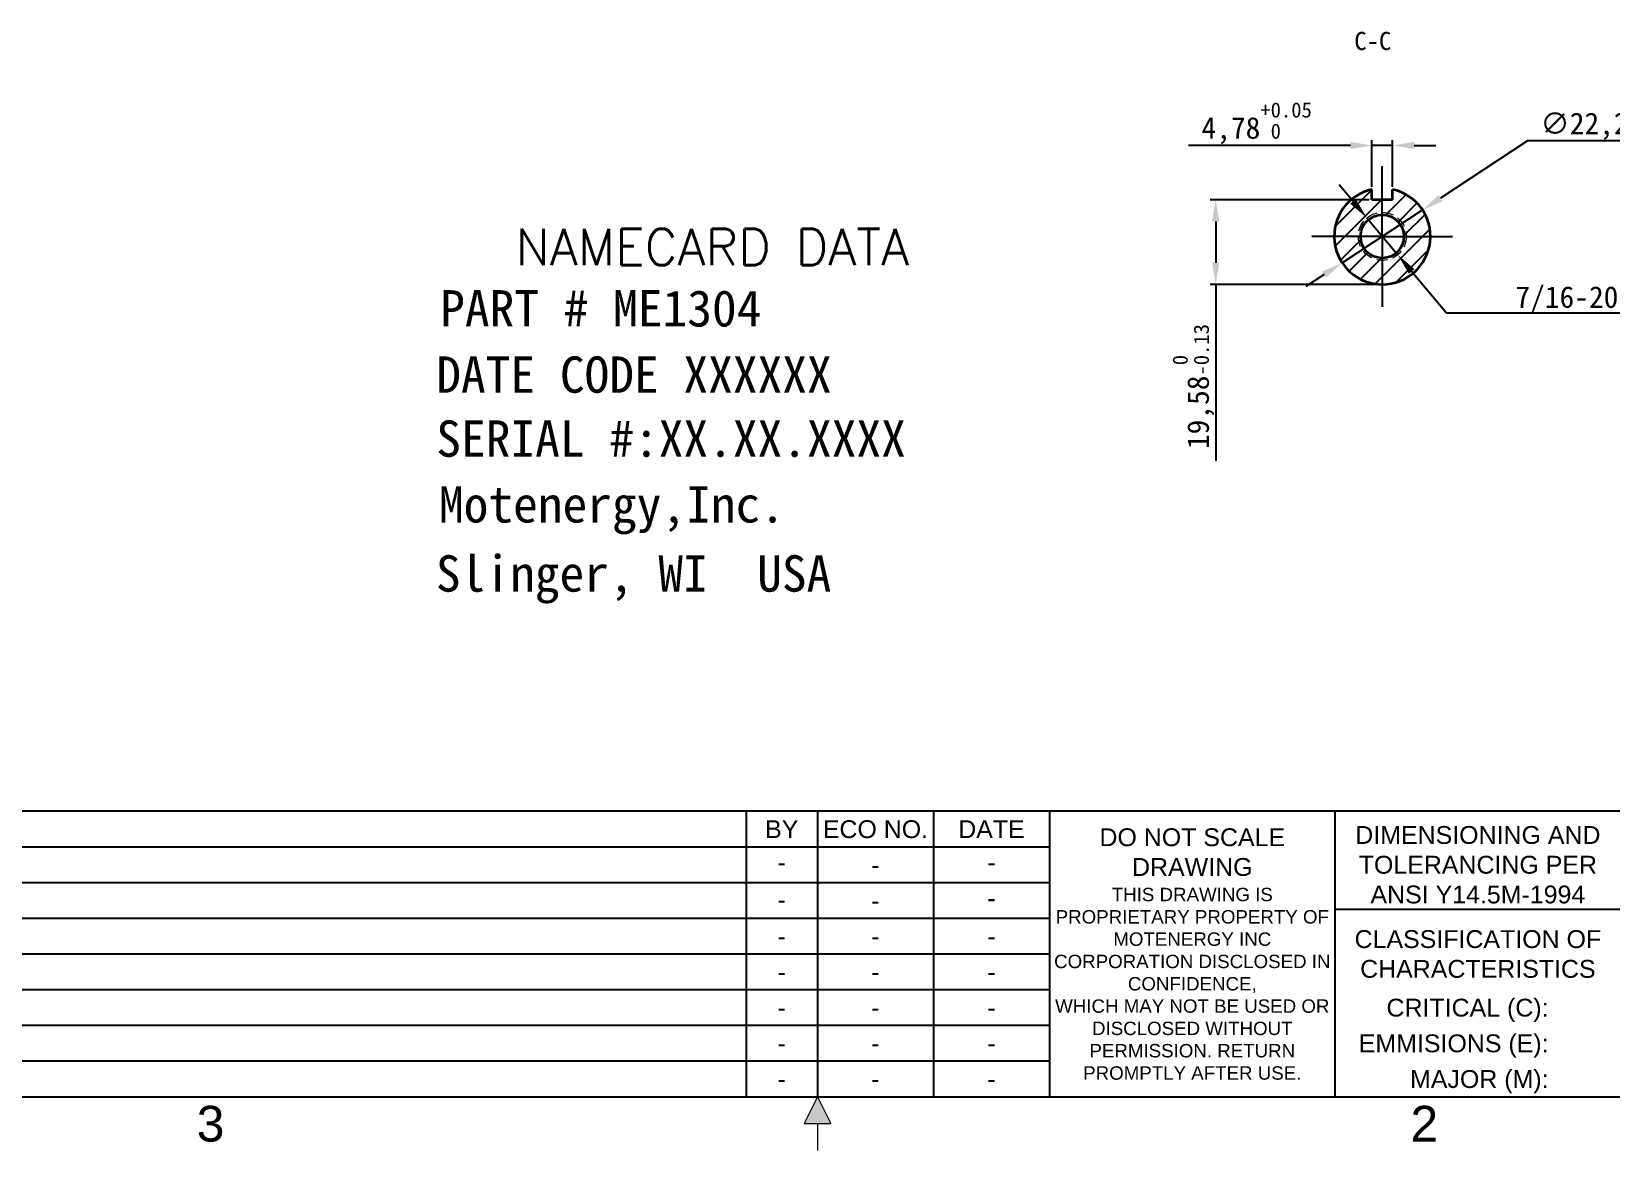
# Model space of a CAD drawing. Header units: millimetres. Extents: x 6723 to 7845, y -14463 to -13737.
# Drawn here: x 7102.4 to 7467.4, y -14463.3 to -14204.5 of the extents above; entities that cross this region are included whole.
import ezdxf
from ezdxf.enums import TextEntityAlignment as Align

# ---------------------------------------------------------------- set-up
doc = ezdxf.new("R2010")
doc.units = ezdxf.units.MM
for name, pattern in [('CENTER', [2, 1.25, -0.25, 0.25, -0.25]), ('CENTER2', [28.575, 19.05, -3.175, 3.175, -3.175]), ('HIDDEN', [0.375, 0.25, -0.125]), ('HIDDEN2', [4.7625, 3.175, -1.5875])]:
    doc.linetypes.add(name, pattern=pattern)
for name, color, linetype, lineweight in [('AM_0', 7, 'Continuous', 60), ('BTITLE', 60, 'Continuous', 20), ('DIM', 4, 'Continuous', 13), ('D细虚线', 61, 'HIDDEN2', 13), ('NOTES', 60, 'Continuous', 20), ('OBJECT', 7, 'Continuous', 35)]:
    doc.layers.add(name, color=color, linetype=linetype, lineweight=lineweight)
doc.layers.add('AM_BOR', color=5, linetype='Continuous')
doc.layers.add('CENTER', color=1, linetype='CENTER')
doc.styles.add('ARIAL', font='ARIAL.TTF')
doc.dimstyles.new('ISO-25$0', dxfattribs={"dimtxt": 5, "dimasz": 5, "dimexe": 1.25, "dimexo": 0.625, "dimtad": 1, "dimtxsty": 'Standard', "dimcen": 2.5, "dimadec": 0, "dimazin": 0, "dimtfac": 1, "dimtmove": 0, "dimatfit": 3, "dimfxl": 1.25, "dimarcsym": 0})
doc.dimstyles.new('ISO-25$3', dxfattribs={"dimtxt": 5, "dimasz": 5, "dimexe": 1.25, "dimexo": 0.625, "dimtad": 1, "dimtoh": 1, "dimtxsty": 'Standard', "dimcen": 2.5, "dimadec": 4, "dimazin": 0, "dimtm": 0.005, "dimtfac": 0.6, "dimtmove": 0, "dimatfit": 3, "dimfxl": 1.25, "dimarcsym": 0})

# ---------------------------------------------------------------- blocks, each defined once
blk = doc.blocks.new('SIZE 5')
at = {"layer": 'AM_BOR', "lineweight": 20}
blk.add_hatch(color=256, dxfattribs=at).paths.add_polyline_path([(429.41875, 4.7625), (434.18125, 4.7625), (431.8, 9.525)])
at = {"layer": 'AM_BOR'}
blk.add_line((9.525, 9.525), (854.075, 9.525), dxfattribs=at)
at = {"layer": 'AM_BOR', "lineweight": 20}
for p, q in [((431.8, 9.525), (429.41875, 4.7625)), ((431.8, 9.525), (434.18125, 4.7625)), ((429.41875, 4.7625), (434.18125, 4.7625)), ((431.8, 4.7625), (431.8, 0))]:
    blk.add_line(p, q, dxfattribs=at)
at = {"layer": 'AM_BOR', "color": 1, "lineweight": 15, "style": 'ARIAL'}
for s, p in [('3', (323.85, 4.7625)), ('2', (539.75, 4.7625))]:
    blk.add_text(s, height=6.35, dxfattribs=at).set_placement(p, align=Align.MIDDLE_CENTER)
blk = doc.blocks.new('*D56')
at = {"layer": 'Defpoints', "color": 0}
for p in [(7412.3, -14243.41), (7376.17, -14262.99), (7414.69, -14262.99)]:
    blk.add_point(p, dxfattribs=at)
at = {"layer": 'DIM', "color": 0, "lineweight": -2}
for p, q in [((7411.68, -14243.41), (7374.92, -14243.41)), ((7376.17, -14248.41), (7376.17, -14257.99)), ((7414.07, -14262.99), (7374.92, -14262.99)), ((7376.17, -14262.99), (7376.17, -14303.78))]:
    blk.add_line(p, q, dxfattribs=at)
at = {"layer": 'DIM', "color": 0}
for points in [[(7375.33, -14248.41), (7377, -14248.41), (7376.17, -14243.41)], [(7375.33, -14257.99), (7377, -14257.99), (7376.17, -14262.99)]]:
    blk.add_solid(points, dxfattribs=at)
at = {"layer": 'DIM', "color": 0, "insert": (7371.04, -14286.61), "char_height": 5, "attachment_point": 5, "rotation": 90}
blk.add_mtext('19,58{\\H0.7x;\\S 0^ -0.13;}', dxfattribs=at)
blk = doc.blocks.new('*D57')
at = {"layer": 'Defpoints', "color": 0}
for p in [(7411.13, -14247.62), (7418.26, -14256.14)]:
    blk.add_point(p, dxfattribs=at)
at = {"layer": 'DIM', "color": 0, "lineweight": -2}
for p, q in [((7407.92, -14243.79), (7404.7, -14239.95)), ((7411.13, -14247.62), (7418.26, -14256.14)), ((7429.57, -14269.65), (7421.47, -14259.97)), ((7502.2, -14269.65), (7429.57, -14269.65))]:
    blk.add_line(p, q, dxfattribs=at)
at = {"layer": 'DIM', "color": 0}
for points in [[(7408.55, -14243.25), (7407.28, -14244.32), (7411.13, -14247.62)], [(7422.11, -14259.44), (7420.83, -14260.51), (7418.26, -14256.14)]]:
    blk.add_solid(points, dxfattribs=at)
at = {"layer": 'DIM', "color": 0, "insert": (7469.28, -14266.52), "char_height": 5, "attachment_point": 5}
blk.add_mtext('7/16-20 UNF-2B', dxfattribs=at)
blk = doc.blocks.new('*D58')
at = {"layer": 'Defpoints', "color": 0}
for p in [(7412.3, -14230.86), (7412.3, -14241.02), (7417.08, -14241.02)]:
    blk.add_point(p, dxfattribs=at)
at = {"layer": 'DIM', "color": 0, "lineweight": -2}
for p, q in [((7407.3, -14230.86), (7369.85, -14230.86)), ((7412.3, -14240.4), (7412.3, -14229.61)), ((7417.08, -14230.86), (7412.3, -14230.86)), ((7417.08, -14240.4), (7417.08, -14229.61)), ((7422.08, -14230.86), (7427.08, -14230.86))]:
    blk.add_line(p, q, dxfattribs=at)
at = {"layer": 'DIM', "color": 0}
for points in [[(7407.3, -14230.03), (7407.3, -14231.69), (7412.3, -14230.86)], [(7422.08, -14230.03), (7422.08, -14231.69), (7417.08, -14230.86)]]:
    blk.add_solid(points, dxfattribs=at)
at = {"layer": 'DIM', "color": 0, "insert": (7385.64, -14225.74), "char_height": 5, "attachment_point": 5}
blk.add_mtext('4,78{\\H0.7x;\\S+0.05^  0;}', dxfattribs=at)
blk = doc.blocks.new('*D59')
at = {"layer": 'Defpoints', "color": 0}
for p in [(7423.99, -14245.78), (7405.4, -14257.98)]:
    blk.add_point(p, dxfattribs=at)
at = {"layer": 'DIM', "color": 0, "lineweight": -2}
for p, q in [((7448.3, -14229.82), (7428.17, -14243.04)), ((7489.26, -14229.82), (7448.3, -14229.82)), ((7405.4, -14257.98), (7423.99, -14245.78)), ((7401.22, -14260.72), (7397.04, -14263.46))]:
    blk.add_line(p, q, dxfattribs=at)
at = {"layer": 'DIM', "color": 0}
for points in [[(7427.71, -14242.34), (7428.62, -14243.73), (7423.99, -14245.78)], [(7400.76, -14260.02), (7401.68, -14261.42), (7405.4, -14257.98)]]:
    blk.add_solid(points, dxfattribs=at)
at = {"layer": 'DIM', "color": 0, "insert": (7469.09, -14224.7), "char_height": 5, "attachment_point": 5}
blk.add_mtext('∅22,23{\\H0.7x;\\S 0^ -0.02;}', dxfattribs=at)

msp = doc.modelspace()

# ---------------------------------------------------------------- hatches: boundary and pattern name
at = {"layer": 'AM_BOR'}
h = msp.add_hatch(dxfattribs=at)
h.set_pattern_fill('ANSI31', color=256, style=0)
h.set_pattern_definition([(45, (6993.5295, -14453.3527), (-2.245064, 2.245064), [])])
h.paths.add_polyline_path([(7414.693, -14243.413), (7412.303, -14243.413), (7412.303, -14241.023, 0.3520723), (7403.578, -14251.878), (7409.137, -14251.878, -0.4142136), (7414.693, -14246.322)])
h.paths.add_polyline_path([(7414.693, -14246.864), (7414.693, -14246.322, 0.4142136), (7409.137, -14251.878), (7409.679, -14251.878, -0.4142136)], flags=17)
h.paths.add_polyline_path([(7417.083, -14241.023), (7417.083, -14243.413), (7414.693, -14243.413), (7414.693, -14246.322, -0.4142136), (7420.249, -14251.878), (7425.808, -14251.878, 0.3520723)])
h.paths.add_polyline_path([(7414.693, -14246.322), (7414.693, -14246.864, -0.4142136), (7419.707, -14251.878), (7420.249, -14251.878, 0.4142136)], flags=16)
h.paths.add_polyline_path([(7425.808, -14251.878), (7420.249, -14251.878, -0.4142136), (7414.693, -14257.434), (7414.693, -14262.993, 0.4142136)])
h.paths.add_polyline_path([(7420.249, -14251.878), (7419.707, -14251.878, -0.4142136), (7414.693, -14256.892), (7414.693, -14257.434, 0.4142136)], flags=16)
h.paths.add_polyline_path([(7409.679, -14251.878), (7409.137, -14251.878, 0.4142136), (7414.693, -14257.434), (7414.693, -14256.892, -0.4142136)], flags=17)
h.paths.add_polyline_path([(7414.693, -14257.434, -0.4142136), (7409.137, -14251.878), (7403.578, -14251.878, 0.4142136), (7414.693, -14262.993)])

# ---------------------------------------------------------------- linework, layer by layer
for p, q in [((7337.732, -14384.842), (6735.117, -14384.842)), ((7267.564, -14384.842), (7267.564, -14450.882)), ((7284.074, -14384.842), (7284.074, -14450.882)), ((7310.903, -14384.842), (7310.903, -14450.882)), ((7337.732, -14384.842), (7337.732, -14450.882)), ((7337.732, -14384.842), (7337.732, -14450.882)), ((7337.732, -14384.842), (7337.732, -14450.882)), ((7403.772, -14384.842), (7337.732, -14384.842)), ((7403.772, -14409.607), (7403.772, -14384.842)), ((7469.812, -14384.842), (7403.772, -14384.842)), ((7337.732, -14393.097), (6735.117, -14393.097)), ((7337.732, -14401.352), (6735.117, -14401.352)), ((7337.732, -14409.607), (6735.117, -14409.607)), ((7469.812, -14407.544), (7403.772, -14407.544)), ((7403.772, -14450.882), (7403.772, -14409.607)), ((7337.732, -14417.862), (6735.117, -14417.862)), ((7337.732, -14426.117), (6735.117, -14426.117)), ((7337.732, -14434.372), (6735.117, -14434.372)), ((7337.732, -14442.627), (6735.117, -14442.627))]:
    msp.add_line(p, q, dxfattribs=at)
at = {"layer": 'CENTER', "linetype": 'CENTER2'}
for q in [(7414.693, -14235.618), (7398.433, -14251.878), (7414.693, -14268.138), (7430.953, -14251.878)]:
    msp.add_line((7414.693, -14251.878), q, dxfattribs=at)
at = {"layer": 'D细虚线', "linetype": 'HIDDEN', "lineweight": 13, "ltscale": 10}
msp.add_circle((7414.693, -14251.878), 5.556, dxfattribs=at)
at = {"layer": 'OBJECT'}
for p, q in [((7412.303, -14243.413), (7412.303, -14241.023)), ((7417.083, -14243.413), (7417.083, -14241.023)), ((7417.083, -14243.413), (7412.303, -14243.413))]:
    msp.add_line(p, q, dxfattribs=at)
msp.add_circle((7414.693, -14251.878), 5.014, dxfattribs=at)
msp.add_arc((7414.693, -14251.878), 11.115, 102.41698, 77.58302, dxfattribs=at)

# ---------------------------------------------------------------- block references
at = {"layer": 'AM_0', "lineweight": -3, "xscale": 1.300000000000182, "yscale": 1.300000000001091, "zscale": 1.3}
msp.add_blockref('SIZE 5', (6722.734, -14463.265), dxfattribs=at)

# ---------------------------------------------------------------- texts
at = {"layer": 'AM_BOR', "color": 1, "lineweight": 15, "style": 'ARIAL'}
for s, p in [('BY', (7275.819, -14388.97)), ('ECO NO.', (7297.489, -14388.97)), ('DATE', (7324.317, -14388.97))]:
    msp.add_text(s, height=4.1275, dxfattribs=at).set_placement(p, align=Align.MIDDLE_CENTER)
for s, p in [('CRITICAL (C):', (7453.136, -14430.245)), ('EMMISIONS (E):', (7453.136, -14438.5)), ('MAJOR (M):', (7453.136, -14446.755))]:
    msp.add_text(s, height=4.1275, dxfattribs=at).set_placement(p, align=Align.MIDDLE_RIGHT)
at = {"layer": 'AM_BOR', "color": 1, "lineweight": 15, "char_height": 4.1275, "width": 66.04, "attachment_point": 5, "style": 'ARIAL'}
for s, insert in [('DO NOT SCALE DRAWING\\P{\\H0.75x;THIS DRAWING IS PROPRIETARY PROPERTY OF \\PMOTENERGY INC CORPORATION DISCLOSED IN CONFIDENCE,\\PWHICH MAY NOT BE USED OR DISCLOSED WITHOUT PERMISSION. RETURN PROMPTLY AFTER USE.}', (7370.752, -14417.862)), ('DIMENSIONING AND\\PTOLERANCING PER\\PANSI Y14.5M-1994', (7436.792, -14397.225)), ('CLASSIFICATION OF\\PCHARACTERISTICS', (7436.792, -14417.862))]:
    msp.add_mtext(s, dxfattribs=dict(at, insert=insert))
at = {"layer": 'AM_BOR', "color": 1, "lineweight": 15, "style": 'ARIAL'}
for p in [(7275.819, -14396.662), (7297.489, -14397.225), (7324.317, -14396.662), (7275.819, -14405.288), (7297.489, -14405.48), (7324.317, -14404.917), (7275.819, -14413.735), (7297.489, -14413.735), (7324.317, -14413.735), (7275.819, -14421.99), (7297.489, -14421.99), (7324.317, -14421.99), (7275.819, -14430.245), (7297.489, -14430.245), (7324.317, -14430.245), (7275.819, -14438.5), (7297.489, -14438.5), (7324.317, -14438.5), (7275.819, -14446.755), (7297.489, -14446.755), (7324.317, -14446.755)]:
    msp.add_attdef('-', text='-', height=4.128, dxfattribs=at).set_placement(p, align=Align.MIDDLE_CENTER)
at = {"layer": 'BTITLE'}
for s, p in [('PART # ME1304', (7196.835, -14272.718)), ('DATE CODE XXXXXX', (7195.939, -14288.044)), ('SERIAL #:XX.XX.XXXX', (7195.939, -14302.841)), ('Motenergy,Inc.', (7196.552, -14318.055)), ('Slinger, WI  USA', (7195.852, -14334.037))]:
    msp.add_text(s, height=8.4, dxfattribs=at).set_placement(p)
at = {"layer": 'BTITLE', "insert": (7214.262, -14250.138), "char_height": 8.4, "attachment_point": 1}
msp.add_mtext('{\\Ftxt.shx;NAMECARD} {\\Ftxt.shx;DATA}', dxfattribs=at)
at = {"layer": 'NOTES'}
msp.add_text('C-C', height=4.2003, dxfattribs=at).set_placement((7408.206, -14208.786))

# ---------------------------------------------------------------- dimensions: what is measured, and where the dimension line sits
at = {"layer": 'DIM'}
dim = msp.add_linear_dim(base=(7412.303, -14230.861), p1=(7417.083, -14241.023), p2=(7412.303, -14241.023), text='<>{\\H0.7x;\\S+0.05^  0;}', dimstyle='ISO-25$0', dxfattribs=at)
dim.commit()
dim.dimension.update_dxf_attribs({"geometry": '*D58', "text_midpoint": (7385.645, -14230.861), "dimtype": 160})
for p1, p2, text, picture, middle in [((7405.4, -14257.977), (7423.985, -14245.779), '<>{\\H0.7x;\\S 0^ -0.02;}', '*D59', (7469.088, -14229.823)), ((7411.125, -14247.618), (7418.26, -14256.138), '7/16-20 UNF-2B', '*D57', (7469.285, -14269.646))]:
    dim = msp.add_diameter_dim_2p(p1=p1, p2=p2, text=text, dimstyle='ISO-25$3', dxfattribs=at)
    dim.commit()
    dim.dimension.update_dxf_attribs({"geometry": picture, "text_midpoint": middle, "dimtype": 163})
dim = msp.add_linear_dim(base=(7376.166, -14262.993), p1=(7412.303, -14243.413), p2=(7414.693, -14262.993), angle=90, text='<>{\\H0.7x;\\S 0^ -0.13;}', dimstyle='ISO-25$0', dxfattribs=at)
dim.commit()
dim.dimension.update_dxf_attribs({"geometry": '*D56', "text_midpoint": (7376.166, -14286.61), "dimtype": 160})

doc.saveas('drawing.dxf')
